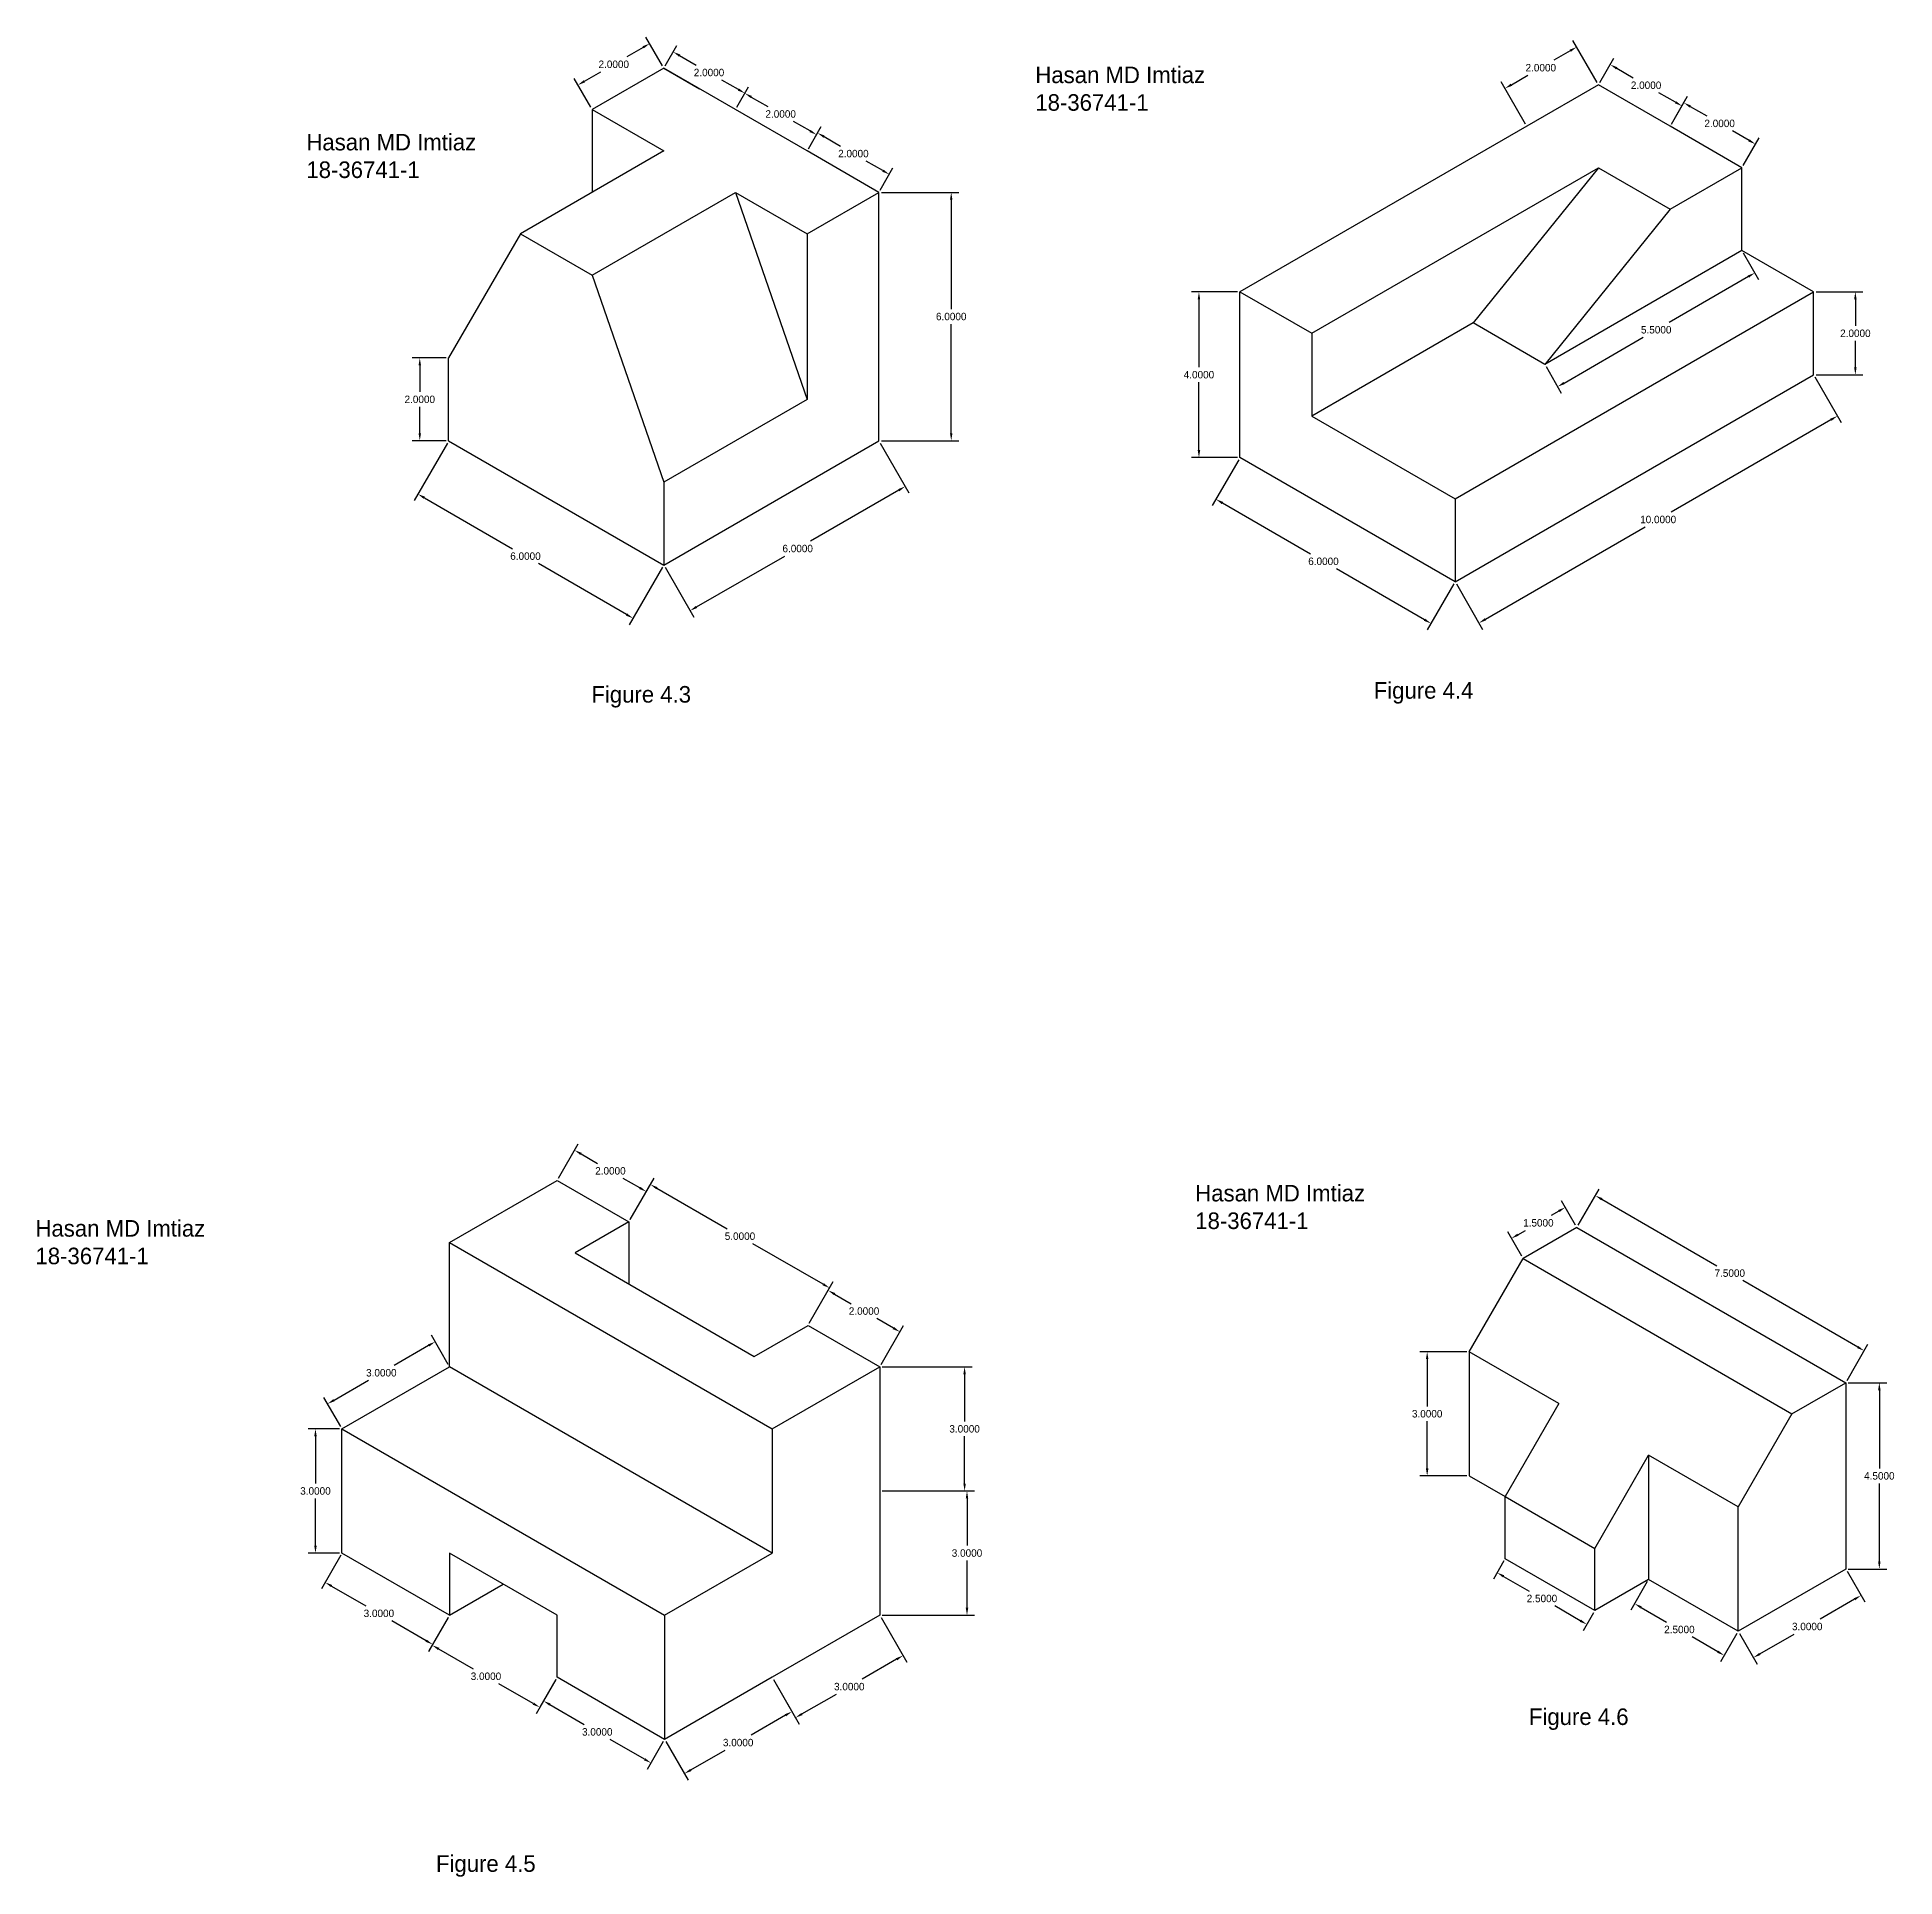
# Model space of a CAD drawing. Header units: inches. Extents: x 32 to 76.8, y -18 to 26.4.
import ezdxf

# ---------------------------------------------------------------- set-up
doc = ezdxf.new("R2010")
doc.units = ezdxf.units.IN
doc.header["$MEASUREMENT"] = 0
doc.dimstyles.get("Standard").update_dxf_attribs({"dimtxt": 0.18, "dimasz": 0.18, "dimexe": 0.18, "dimexo": 0.0625, "dimgap": 0.09, "dimtad": 0, "dimtih": 1, "dimtoh": 1, "dimdec": 4, "dimzin": 0, "dimdsep": 46, "dimtxsty": 'Standard', "dimcen": 0.09, "dimadec": 0, "dimazin": 0, "dimtfac": 1, "dimtdec": 4, "dimtofl": 0, "dimtmove": 0, "dimatfit": 3, "dimfxl": 0, "dimtolj": 1, "dimtzin": 0, "dimarcsym": 0})

# ---------------------------------------------------------------- blocks, each defined once
blk = doc.blocks.new('*D1')
at = {"color": 0, "lineweight": -2}
for p, q in [((46.591, 26.168), (46.193, 25.938)), ((47.058, 25.72), (46.657, 26.414)), ((45.326, 24.72), (44.925, 25.414)), ((45.171, 25.348), (45.569, 25.578))]:
    blk.add_line(p, q, dxfattribs=at)
at = {"color": 0}
for points in [[(46.576, 26.194), (46.606, 26.142), (46.747, 26.258)], [(45.156, 25.374), (45.186, 25.322), (45.015, 25.258)]]:
    blk.add_solid(points, dxfattribs=at)
at = {"layer": 'Defpoints', "color": 0}
for p in [(46.747, 26.258), (47.089, 25.666), (45.357, 24.666)]:
    blk.add_point(p, dxfattribs=at)
at = {"color": 0, "insert": (45.881, 25.758), "char_height": 0.18, "attachment_point": 5}
blk.add_mtext('\\A1;2.0000', dxfattribs=at)
blk = doc.blocks.new('*D2')
at = {"color": 0, "lineweight": -2}
for p, q in [((47.12, 25.72), (47.406, 26.215)), ((47.472, 25.969), (47.87, 25.739)), ((48.892, 25.149), (48.494, 25.379)), ((48.852, 24.72), (49.138, 25.215))]:
    blk.add_line(p, q, dxfattribs=at)
at = {"color": 0}
for points in [[(47.487, 25.995), (47.457, 25.943), (47.316, 26.059)], [(48.907, 25.175), (48.877, 25.123), (49.048, 25.059)]]:
    blk.add_solid(points, dxfattribs=at)
at = {"layer": 'Defpoints', "color": 0}
for p in [(47.089, 25.666), (49.048, 25.059), (48.821, 24.666)]:
    blk.add_point(p, dxfattribs=at)
at = {"color": 0, "insert": (48.182, 25.559), "char_height": 0.18, "attachment_point": 5}
blk.add_mtext('\\A1;2.0000', dxfattribs=at)
blk = doc.blocks.new('*D3')
at = {"color": 0, "lineweight": -2}
for p, q in [((48.852, 24.72), (49.137, 25.214)), ((49.203, 24.968), (49.601, 24.738)), ((50.623, 24.148), (50.225, 24.378)), ((50.584, 23.72), (50.869, 24.214))]:
    blk.add_line(p, q, dxfattribs=at)
at = {"color": 0}
for points in [[(49.218, 24.994), (49.188, 24.942), (49.047, 25.058)], [(50.638, 24.174), (50.608, 24.122), (50.779, 24.058)]]:
    blk.add_solid(points, dxfattribs=at)
at = {"layer": 'Defpoints', "color": 0}
for p in [(48.821, 24.666), (50.779, 24.058), (50.553, 23.666)]:
    blk.add_point(p, dxfattribs=at)
at = {"color": 0, "insert": (49.913, 24.558), "char_height": 0.18, "attachment_point": 5}
blk.add_mtext('\\A1;2.0000', dxfattribs=at)
blk = doc.blocks.new('*D4')
at = {"color": 0, "lineweight": -2}
for p, q in [((50.584, 23.72), (50.894, 24.257)), ((50.96, 24.011), (51.359, 23.781)), ((52.38, 23.191), (51.982, 23.421)), ((52.316, 22.72), (52.626, 23.257))]:
    blk.add_line(p, q, dxfattribs=at)
at = {"color": 0}
for points in [[(50.975, 24.037), (50.945, 23.985), (50.804, 24.101)], [(52.395, 23.217), (52.365, 23.165), (52.536, 23.101)]]:
    blk.add_solid(points, dxfattribs=at)
at = {"layer": 'Defpoints', "color": 0}
for p in [(50.553, 23.666), (52.536, 23.101), (52.285, 22.666)]:
    blk.add_point(p, dxfattribs=at)
at = {"color": 0, "insert": (51.67, 23.601), "char_height": 0.18, "attachment_point": 5}
blk.add_mtext('\\A1;2.0000', dxfattribs=at)
blk = doc.blocks.new('*D5')
at = {"color": 0, "lineweight": -2}
for p, q in [((52.347, 22.666), (54.213, 22.666)), ((54.033, 22.486), (54.033, 19.846)), ((54.033, 16.846), (54.033, 19.486)), ((52.347, 16.666), (54.213, 16.666))]:
    blk.add_line(p, q, dxfattribs=at)
at = {"color": 0}
for points in [[(54.003, 22.486), (54.063, 22.486), (54.033, 22.666)], [(54.003, 16.846), (54.063, 16.846), (54.033, 16.666)]]:
    blk.add_solid(points, dxfattribs=at)
at = {"layer": 'Defpoints', "color": 0}
for p in [(52.285, 22.666), (52.285, 16.666), (54.033, 16.666)]:
    blk.add_point(p, dxfattribs=at)
at = {"color": 0, "insert": (54.033, 19.666), "char_height": 0.18, "attachment_point": 5}
blk.add_mtext('\\A1;6.0000', dxfattribs=at)
blk = doc.blocks.new('*D6')
at = {"color": 0, "lineweight": -2}
for p, q in [((52.316, 16.612), (53.012, 15.407)), ((52.766, 15.473), (50.635, 14.243)), ((47.12, 13.612), (47.816, 12.407)), ((47.881, 12.653), (50.012, 13.883))]:
    blk.add_line(p, q, dxfattribs=at)
at = {"color": 0}
for points in [[(52.751, 15.499), (52.781, 15.447), (52.922, 15.563)], [(47.866, 12.679), (47.896, 12.627), (47.726, 12.563)]]:
    blk.add_solid(points, dxfattribs=at)
at = {"layer": 'Defpoints', "color": 0}
for p in [(52.285, 16.666), (47.089, 13.666), (47.726, 12.563)]:
    blk.add_point(p, dxfattribs=at)
at = {"color": 0, "insert": (50.324, 14.063), "char_height": 0.18, "attachment_point": 5}
blk.add_mtext('\\A1;6.0000', dxfattribs=at)
blk = doc.blocks.new('*D7')
at = {"color": 0, "lineweight": -2}
for p, q in [((41.861, 16.612), (41.06, 15.223)), ((41.305, 15.289), (43.436, 14.059)), ((46.19, 12.469), (44.059, 13.699)), ((47.058, 13.612), (46.256, 12.223))]:
    blk.add_line(p, q, dxfattribs=at)
at = {"color": 0}
for points in [[(41.32, 15.315), (41.29, 15.263), (41.15, 15.379)], [(46.205, 12.495), (46.175, 12.443), (46.346, 12.379)]]:
    blk.add_solid(points, dxfattribs=at)
at = {"layer": 'Defpoints', "color": 0}
for p in [(41.893, 16.666), (47.089, 13.666), (46.346, 12.379)]:
    blk.add_point(p, dxfattribs=at)
at = {"color": 0, "insert": (43.748, 13.879), "char_height": 0.18, "attachment_point": 5}
blk.add_mtext('\\A1;6.0000', dxfattribs=at)
blk = doc.blocks.new('*D8')
at = {"color": 0, "lineweight": -2}
for p, q in [((41.83, 18.666), (41.015, 18.666)), ((41.195, 18.486), (41.195, 17.846)), ((41.195, 16.846), (41.195, 17.486)), ((41.83, 16.666), (41.015, 16.666))]:
    blk.add_line(p, q, dxfattribs=at)
at = {"color": 0}
for points in [[(41.165, 18.486), (41.225, 18.486), (41.195, 18.666)], [(41.165, 16.846), (41.225, 16.846), (41.195, 16.666)]]:
    blk.add_solid(points, dxfattribs=at)
at = {"layer": 'Defpoints', "color": 0}
for p in [(41.893, 18.666), (41.195, 16.666), (41.893, 16.666)]:
    blk.add_point(p, dxfattribs=at)
at = {"color": 0, "insert": (41.195, 17.666), "char_height": 0.18, "attachment_point": 5}
blk.add_mtext('\\A1;2.0000', dxfattribs=at)
blk = doc.blocks.new('*D9')
at = {"color": 0, "lineweight": -2}
for p, q in [((69.7, 25.315), (70.042, 25.908)), ((70.108, 25.662), (70.506, 25.432)), ((71.528, 24.842), (71.13, 25.072)), ((71.432, 24.315), (71.774, 24.908))]:
    blk.add_line(p, q, dxfattribs=at)
at = {"color": 0}
for points in [[(70.123, 25.688), (70.093, 25.636), (69.952, 25.752)], [(71.543, 24.868), (71.513, 24.816), (71.684, 24.752)]]:
    blk.add_solid(points, dxfattribs=at)
at = {"layer": 'Defpoints', "color": 0}
for p in [(69.669, 25.261), (71.684, 24.752), (71.401, 24.261)]:
    blk.add_point(p, dxfattribs=at)
at = {"color": 0, "insert": (70.818, 25.252), "char_height": 0.18, "attachment_point": 5}
blk.add_mtext('\\A1;2.0000', dxfattribs=at)
blk = doc.blocks.new('*D10')
at = {"color": 0, "lineweight": -2}
for p, q in [((71.432, 24.315), (71.819, 24.986)), ((71.885, 24.74), (72.284, 24.51)), ((73.306, 23.92), (72.907, 24.15)), ((73.164, 23.315), (73.551, 23.986))]:
    blk.add_line(p, q, dxfattribs=at)
at = {"color": 0}
for points in [[(71.9, 24.766), (71.87, 24.714), (71.729, 24.83)], [(73.321, 23.946), (73.291, 23.894), (73.461, 23.83)]]:
    blk.add_solid(points, dxfattribs=at)
at = {"layer": 'Defpoints', "color": 0}
for p in [(71.401, 24.261), (73.461, 23.83), (73.133, 23.261)]:
    blk.add_point(p, dxfattribs=at)
at = {"color": 0, "insert": (72.595, 24.33), "char_height": 0.18, "attachment_point": 5}
blk.add_mtext('\\A1;2.0000', dxfattribs=at)
blk = doc.blocks.new('*D11')
at = {"color": 0, "lineweight": -2}
for p, q in [((68.986, 26.085), (68.587, 25.855)), ((69.637, 25.315), (69.051, 26.331)), ((67.905, 24.315), (67.319, 25.331)), ((67.565, 25.265), (67.964, 25.495))]:
    blk.add_line(p, q, dxfattribs=at)
at = {"color": 0}
for points in [[(68.971, 26.111), (69.001, 26.059), (69.141, 26.175)], [(67.55, 25.291), (67.58, 25.239), (67.409, 25.175)]]:
    blk.add_solid(points, dxfattribs=at)
at = {"layer": 'Defpoints', "color": 0}
for p in [(67.409, 25.175), (69.669, 25.261), (67.937, 24.261)]:
    blk.add_point(p, dxfattribs=at)
at = {"color": 0, "insert": (68.275, 25.675), "char_height": 0.18, "attachment_point": 5}
blk.add_mtext('\\A1;2.0000', dxfattribs=at)
blk = doc.blocks.new('*D12')
at = {"color": 0, "lineweight": -2}
for p, q in [((73.164, 21.207), (73.535, 20.565)), ((73.289, 20.631), (71.375, 19.526)), ((68.837, 18.061), (70.751, 19.166)), ((68.401, 18.457), (68.771, 17.815))]:
    blk.add_line(p, q, dxfattribs=at)
at = {"color": 0}
for points in [[(73.274, 20.657), (73.304, 20.605), (73.445, 20.721)], [(68.822, 18.087), (68.852, 18.035), (68.681, 17.971)]]:
    blk.add_solid(points, dxfattribs=at)
at = {"layer": 'Defpoints', "color": 0}
for p in [(73.133, 21.261), (73.445, 20.721), (68.37, 18.511)]:
    blk.add_point(p, dxfattribs=at)
at = {"color": 0, "insert": (71.063, 19.346), "char_height": 0.18, "attachment_point": 5}
blk.add_mtext('\\A1;5.5000', dxfattribs=at)
blk = doc.blocks.new('*D13')
at = {"color": 0, "lineweight": -2}
for p, q in [((74.896, 18.207), (75.531, 17.108)), ((75.285, 17.174), (71.422, 14.944)), ((66.936, 12.354), (70.799, 14.584)), ((66.236, 13.207), (66.87, 12.108))]:
    blk.add_line(p, q, dxfattribs=at)
at = {"color": 0}
for points in [[(75.27, 17.2), (75.3, 17.148), (75.441, 17.264)], [(66.921, 12.38), (66.951, 12.328), (66.78, 12.264)]]:
    blk.add_solid(points, dxfattribs=at)
at = {"layer": 'Defpoints', "color": 0}
for p in [(74.865, 18.261), (66.205, 13.261), (66.78, 12.264)]:
    blk.add_point(p, dxfattribs=at)
at = {"color": 0, "insert": (71.11, 14.764), "char_height": 0.18, "attachment_point": 5}
blk.add_mtext('\\A1;10.0000', dxfattribs=at)
blk = doc.blocks.new('*D14')
at = {"color": 0, "lineweight": -2}
for p, q in [((60.977, 16.207), (60.337, 15.099)), ((60.583, 15.164), (62.713, 13.934)), ((65.467, 12.344), (63.337, 13.574)), ((66.173, 13.207), (65.533, 12.099))]:
    blk.add_line(p, q, dxfattribs=at)
at = {"color": 0}
for points in [[(60.598, 15.19), (60.568, 15.138), (60.427, 15.254)], [(65.482, 12.37), (65.452, 12.318), (65.623, 12.254)]]:
    blk.add_solid(points, dxfattribs=at)
at = {"layer": 'Defpoints', "color": 0}
for p in [(61.008, 16.261), (66.205, 13.261), (65.623, 12.254)]:
    blk.add_point(p, dxfattribs=at)
at = {"color": 0, "insert": (63.025, 13.754), "char_height": 0.18, "attachment_point": 5}
blk.add_mtext('\\A1;6.0000', dxfattribs=at)
blk = doc.blocks.new('*D15')
at = {"color": 0, "lineweight": -2}
for p, q in [((60.946, 20.261), (59.837, 20.261)), ((60.017, 20.081), (60.017, 18.441)), ((60.017, 16.441), (60.017, 18.081)), ((60.946, 16.261), (59.837, 16.261))]:
    blk.add_line(p, q, dxfattribs=at)
at = {"color": 0}
for points in [[(59.987, 20.081), (60.047, 20.081), (60.017, 20.261)], [(59.987, 16.441), (60.047, 16.441), (60.017, 16.261)]]:
    blk.add_solid(points, dxfattribs=at)
at = {"layer": 'Defpoints', "color": 0}
for p in [(61.008, 20.261), (60.017, 16.261), (61.008, 16.261)]:
    blk.add_point(p, dxfattribs=at)
at = {"color": 0, "insert": (60.017, 18.261), "char_height": 0.18, "attachment_point": 5}
blk.add_mtext('\\A1;4.0000', dxfattribs=at)
blk = doc.blocks.new('*D16')
at = {"color": 0, "lineweight": -2}
for p, q in [((74.927, 20.261), (76.054, 20.261)), ((75.874, 20.081), (75.874, 19.441)), ((75.874, 18.441), (75.874, 19.081)), ((74.927, 18.261), (76.054, 18.261))]:
    blk.add_line(p, q, dxfattribs=at)
at = {"color": 0}
for points in [[(75.844, 20.081), (75.904, 20.081), (75.874, 20.261)], [(75.844, 18.441), (75.904, 18.441), (75.874, 18.261)]]:
    blk.add_solid(points, dxfattribs=at)
at = {"layer": 'Defpoints', "color": 0}
for p in [(74.865, 20.261), (74.865, 18.261), (75.874, 18.261)]:
    blk.add_point(p, dxfattribs=at)
at = {"color": 0, "insert": (75.874, 19.261), "char_height": 0.18, "attachment_point": 5}
blk.add_mtext('\\A1;2.0000', dxfattribs=at)
blk = doc.blocks.new('*D17')
at = {"color": 0, "lineweight": -2}
for p, q in [((44.543, -1.144), (45.024, -0.311)), ((45.09, -0.557), (45.488, -0.787)), ((46.51, -1.377), (46.112, -1.147)), ((46.275, -2.144), (46.756, -1.311))]:
    blk.add_line(p, q, dxfattribs=at)
at = {"color": 0}
for points in [[(45.105, -0.531), (45.075, -0.583), (44.934, -0.467)], [(46.525, -1.351), (46.495, -1.403), (46.666, -1.467)]]:
    blk.add_solid(points, dxfattribs=at)
at = {"layer": 'Defpoints', "color": 0}
for p in [(44.512, -1.198), (46.666, -1.467), (46.244, -2.198)]:
    blk.add_point(p, dxfattribs=at)
at = {"color": 0, "insert": (45.8, -0.967), "char_height": 0.18, "attachment_point": 5}
blk.add_mtext('\\A1;2.0000', dxfattribs=at)
blk = doc.blocks.new('*D18')
at = {"color": 0, "lineweight": -2}
for p, q in [((46.275, -2.144), (46.855, -1.14)), ((46.921, -1.385), (48.618, -2.365)), ((50.939, -3.705), (49.242, -2.725)), ((50.605, -4.644), (51.185, -3.64))]:
    blk.add_line(p, q, dxfattribs=at)
at = {"color": 0}
for points in [[(46.936, -1.359), (46.906, -1.411), (46.765, -1.295)], [(50.954, -3.679), (50.924, -3.731), (51.095, -3.795)]]:
    blk.add_solid(points, dxfattribs=at)
at = {"layer": 'Defpoints', "color": 0}
for p in [(46.244, -2.198), (51.095, -3.795), (50.574, -4.698)]:
    blk.add_point(p, dxfattribs=at)
at = {"color": 0, "insert": (48.93, -2.545), "char_height": 0.18, "attachment_point": 5}
blk.add_mtext('\\A1;5.0000', dxfattribs=at)
blk = doc.blocks.new('*D19')
at = {"color": 0, "lineweight": -2}
for p, q in [((50.605, -4.644), (51.151, -3.698)), ((51.217, -3.944), (51.615, -4.174)), ((52.637, -4.764), (52.239, -4.534)), ((52.337, -5.644), (52.883, -4.698))]:
    blk.add_line(p, q, dxfattribs=at)
at = {"color": 0}
for points in [[(51.232, -3.918), (51.202, -3.97), (51.061, -3.854)], [(52.652, -4.738), (52.622, -4.79), (52.793, -4.854)]]:
    blk.add_solid(points, dxfattribs=at)
at = {"layer": 'Defpoints', "color": 0}
for p in [(51.061, -3.854), (50.574, -4.698), (52.306, -5.698)]:
    blk.add_point(p, dxfattribs=at)
at = {"color": 0, "insert": (51.927, -4.354), "char_height": 0.18, "attachment_point": 5}
blk.add_mtext('\\A1;2.0000', dxfattribs=at)
blk = doc.blocks.new('*D20')
at = {"color": 0, "lineweight": -2}
for p, q in [((52.368, -5.698), (54.536, -5.698)), ((54.356, -5.878), (54.356, -7.018)), ((54.356, -8.518), (54.356, -7.378)), ((52.368, -8.698), (54.536, -8.698))]:
    blk.add_line(p, q, dxfattribs=at)
at = {"color": 0}
for points in [[(54.326, -5.878), (54.386, -5.878), (54.356, -5.698)], [(54.326, -8.518), (54.386, -8.518), (54.356, -8.698)]]:
    blk.add_solid(points, dxfattribs=at)
at = {"layer": 'Defpoints', "color": 0}
for p in [(52.306, -5.698), (52.306, -8.698), (54.356, -8.698)]:
    blk.add_point(p, dxfattribs=at)
at = {"color": 0, "insert": (54.356, -7.198), "char_height": 0.18, "attachment_point": 5}
blk.add_mtext('\\A1;3.0000', dxfattribs=at)
blk = doc.blocks.new('*D21')
at = {"color": 0, "lineweight": -2}
for p, q in [((52.368, -8.698), (54.594, -8.698)), ((54.414, -8.878), (54.414, -10.018)), ((54.414, -11.518), (54.414, -10.378)), ((52.368, -11.698), (54.594, -11.698))]:
    blk.add_line(p, q, dxfattribs=at)
at = {"color": 0}
for points in [[(54.384, -8.878), (54.444, -8.878), (54.414, -8.698)], [(54.384, -11.518), (54.444, -11.518), (54.414, -11.698)]]:
    blk.add_solid(points, dxfattribs=at)
at = {"layer": 'Defpoints', "color": 0}
for p in [(52.306, -8.698), (54.414, -8.698), (52.306, -11.698)]:
    blk.add_point(p, dxfattribs=at)
at = {"color": 0, "insert": (54.414, -10.198), "char_height": 0.18, "attachment_point": 5}
blk.add_mtext('\\A1;3.0000', dxfattribs=at)
blk = doc.blocks.new('*D22')
at = {"color": 0, "lineweight": -2}
for p, q in [((52.337, -11.752), (52.959, -12.829)), ((52.713, -12.763), (51.881, -13.243)), ((49.739, -13.252), (50.361, -14.329)), ((50.427, -14.083), (51.258, -13.603))]:
    blk.add_line(p, q, dxfattribs=at)
at = {"color": 0}
for points in [[(52.698, -12.737), (52.728, -12.789), (52.869, -12.673)], [(50.412, -14.057), (50.442, -14.109), (50.271, -14.173)]]:
    blk.add_solid(points, dxfattribs=at)
at = {"layer": 'Defpoints', "color": 0}
for p in [(52.306, -11.698), (49.708, -13.198), (50.271, -14.173)]:
    blk.add_point(p, dxfattribs=at)
at = {"color": 0, "insert": (51.57, -13.423), "char_height": 0.18, "attachment_point": 5}
blk.add_mtext('\\A1;3.0000', dxfattribs=at)
blk = doc.blocks.new('*D23')
at = {"color": 0, "lineweight": -2}
for p, q in [((49.739, -13.252), (50.275, -14.18)), ((50.029, -14.115), (49.198, -14.595)), ((47.141, -14.752), (47.677, -15.68)), ((47.743, -15.435), (48.574, -14.955))]:
    blk.add_line(p, q, dxfattribs=at)
at = {"color": 0}
for points in [[(50.014, -14.089), (50.044, -14.141), (50.185, -14.025)], [(47.728, -15.409), (47.758, -15.461), (47.587, -15.525)]]:
    blk.add_solid(points, dxfattribs=at)
at = {"layer": 'Defpoints', "color": 0}
for p in [(49.708, -13.198), (47.11, -14.698), (47.587, -15.525)]:
    blk.add_point(p, dxfattribs=at)
at = {"color": 0, "insert": (48.886, -14.775), "char_height": 0.18, "attachment_point": 5}
blk.add_mtext('\\A1;3.0000', dxfattribs=at)
blk = doc.blocks.new('*D24')
at = {"color": 0, "lineweight": -2}
for p, q in [((44.48, -13.252), (44.093, -13.923)), ((44.339, -13.857), (45.17, -14.337)), ((46.625, -15.177), (45.794, -14.697)), ((47.078, -14.752), (46.691, -15.423))]:
    blk.add_line(p, q, dxfattribs=at)
at = {"color": 0}
for points in [[(44.354, -13.831), (44.324, -13.883), (44.183, -13.767)], [(46.64, -15.151), (46.61, -15.203), (46.781, -15.267)]]:
    blk.add_solid(points, dxfattribs=at)
at = {"layer": 'Defpoints', "color": 0}
for p in [(44.512, -13.198), (47.11, -14.698), (46.781, -15.267)]:
    blk.add_point(p, dxfattribs=at)
at = {"color": 0, "insert": (45.482, -14.517), "char_height": 0.18, "attachment_point": 5}
blk.add_mtext('\\A1;3.0000', dxfattribs=at)
blk = doc.blocks.new('*D25')
at = {"color": 0, "lineweight": -2}
for p, q in [((41.882, -11.752), (41.405, -12.579)), ((41.651, -12.513), (42.482, -12.993)), ((43.937, -13.833), (43.106, -13.353)), ((44.48, -13.252), (44.003, -14.079))]:
    blk.add_line(p, q, dxfattribs=at)
at = {"color": 0}
for points in [[(41.666, -12.487), (41.636, -12.539), (41.495, -12.423)], [(43.952, -13.807), (43.922, -13.859), (44.093, -13.923)]]:
    blk.add_solid(points, dxfattribs=at)
at = {"layer": 'Defpoints', "color": 0}
for p in [(41.914, -11.698), (44.512, -13.198), (44.093, -13.923)]:
    blk.add_point(p, dxfattribs=at)
at = {"color": 0, "insert": (42.794, -13.173), "char_height": 0.18, "attachment_point": 5}
blk.add_mtext('\\A1;3.0000', dxfattribs=at)
blk = doc.blocks.new('*D26')
at = {"color": 0, "lineweight": -2}
for p, q in [((39.284, -10.252), (38.818, -11.059)), ((39.064, -10.994), (39.895, -11.474)), ((41.35, -12.314), (40.519, -11.834)), ((41.882, -11.752), (41.416, -12.559))]:
    blk.add_line(p, q, dxfattribs=at)
at = {"color": 0}
for points in [[(39.079, -10.968), (39.049, -11.02), (38.908, -10.904)], [(41.365, -12.288), (41.335, -12.34), (41.506, -12.404)]]:
    blk.add_solid(points, dxfattribs=at)
at = {"layer": 'Defpoints', "color": 0}
for p in [(39.315, -10.198), (41.914, -11.698), (41.506, -12.404)]:
    blk.add_point(p, dxfattribs=at)
at = {"color": 0, "insert": (40.207, -11.654), "char_height": 0.18, "attachment_point": 5}
blk.add_mtext('\\A1;3.0000', dxfattribs=at)
blk = doc.blocks.new('*D27')
at = {"color": 0, "lineweight": -2}
for p, q in [((39.253, -7.198), (38.495, -7.198)), ((38.675, -7.378), (38.675, -8.518)), ((38.675, -10.018), (38.675, -8.878)), ((39.253, -10.198), (38.495, -10.198))]:
    blk.add_line(p, q, dxfattribs=at)
at = {"color": 0}
for points in [[(38.645, -7.378), (38.705, -7.378), (38.675, -7.198)], [(38.645, -10.018), (38.705, -10.018), (38.675, -10.198)]]:
    blk.add_solid(points, dxfattribs=at)
at = {"layer": 'Defpoints', "color": 0}
for p in [(39.315, -7.198), (38.675, -10.198), (39.315, -10.198)]:
    blk.add_point(p, dxfattribs=at)
at = {"color": 0, "insert": (38.675, -8.698), "char_height": 0.18, "attachment_point": 5}
blk.add_mtext('\\A1;3.0000', dxfattribs=at)
blk = doc.blocks.new('*D28')
at = {"color": 0, "lineweight": -2}
for p, q in [((41.409, -5.184), (40.577, -5.664)), ((41.882, -5.644), (41.475, -4.938)), ((39.123, -6.504), (39.954, -6.024)), ((39.284, -7.144), (38.877, -6.438))]:
    blk.add_line(p, q, dxfattribs=at)
at = {"color": 0}
for points in [[(41.394, -5.158), (41.424, -5.21), (41.565, -5.094)], [(39.108, -6.478), (39.138, -6.53), (38.967, -6.594)]]:
    blk.add_solid(points, dxfattribs=at)
at = {"layer": 'Defpoints', "color": 0}
for p in [(41.565, -5.094), (41.914, -5.698), (39.315, -7.198)]:
    blk.add_point(p, dxfattribs=at)
at = {"color": 0, "insert": (40.266, -5.844), "char_height": 0.18, "attachment_point": 5}
blk.add_mtext('\\A1;3.0000', dxfattribs=at)
blk = doc.blocks.new('*D29')
at = {"color": 0, "lineweight": -2}
for p, q in [((69.115, -2.28), (68.776, -1.692)), ((68.71, -1.938), (68.528, -2.043)), ((67.816, -3.03), (67.476, -2.442)), ((67.722, -2.508), (67.904, -2.403))]:
    blk.add_line(p, q, dxfattribs=at)
at = {"color": 0}
for points in [[(68.695, -1.912), (68.725, -1.964), (68.866, -1.848)], [(67.707, -2.482), (67.737, -2.534), (67.566, -2.598)]]:
    blk.add_solid(points, dxfattribs=at)
at = {"layer": 'Defpoints', "color": 0}
for p in [(68.866, -1.848), (69.146, -2.334), (67.847, -3.084)]:
    blk.add_point(p, dxfattribs=at)
at = {"color": 0, "insert": (68.216, -2.223), "char_height": 0.18, "attachment_point": 5}
blk.add_mtext('\\A1;1.5000', dxfattribs=at)
blk = doc.blocks.new('*D30')
at = {"color": 0, "lineweight": -2}
for p, q in [((69.178, -2.28), (69.682, -1.406)), ((69.748, -1.652), (72.528, -3.257)), ((75.932, -5.222), (73.152, -3.617)), ((75.673, -6.03), (76.177, -5.156))]:
    blk.add_line(p, q, dxfattribs=at)
at = {"color": 0}
for points in [[(69.763, -1.626), (69.733, -1.678), (69.592, -1.562)], [(75.947, -5.196), (75.917, -5.248), (76.087, -5.312)]]:
    blk.add_solid(points, dxfattribs=at)
at = {"layer": 'Defpoints', "color": 0}
for p in [(69.146, -2.334), (76.087, -5.312), (75.642, -6.084)]:
    blk.add_point(p, dxfattribs=at)
at = {"color": 0, "insert": (72.84, -3.437), "char_height": 0.18, "attachment_point": 5}
blk.add_mtext('\\A1;7.5000', dxfattribs=at)
blk = doc.blocks.new('*D31')
at = {"color": 0, "lineweight": -2}
for p, q in [((75.704, -6.084), (76.633, -6.084)), ((76.453, -6.264), (76.453, -8.154)), ((76.453, -10.404), (76.453, -8.514)), ((75.704, -10.584), (76.633, -10.584))]:
    blk.add_line(p, q, dxfattribs=at)
at = {"color": 0}
for points in [[(76.423, -6.264), (76.483, -6.264), (76.453, -6.084)], [(76.423, -10.404), (76.483, -10.404), (76.453, -10.584)]]:
    blk.add_solid(points, dxfattribs=at)
at = {"layer": 'Defpoints', "color": 0}
for p in [(75.642, -6.084), (75.642, -10.584), (76.453, -10.584)]:
    blk.add_point(p, dxfattribs=at)
at = {"color": 0, "insert": (76.453, -8.334), "char_height": 0.18, "attachment_point": 5}
blk.add_mtext('\\A1;4.5000', dxfattribs=at)
blk = doc.blocks.new('*D32')
at = {"color": 0, "lineweight": -2}
for p, q in [((75.673, -10.638), (76.1, -11.378)), ((75.854, -11.312), (75.023, -11.792)), ((73.075, -12.138), (73.502, -12.878)), ((73.568, -12.632), (74.399, -12.152))]:
    blk.add_line(p, q, dxfattribs=at)
at = {"color": 0}
for points in [[(75.839, -11.287), (75.869, -11.338), (76.01, -11.222)], [(73.553, -12.607), (73.583, -12.658), (73.412, -12.722)]]:
    blk.add_solid(points, dxfattribs=at)
at = {"layer": 'Defpoints', "color": 0}
for p in [(75.642, -10.584), (76.01, -11.222), (73.043, -12.084)]:
    blk.add_point(p, dxfattribs=at)
at = {"color": 0, "insert": (74.711, -11.972), "char_height": 0.18, "attachment_point": 5}
blk.add_mtext('\\A1;3.0000', dxfattribs=at)
blk = doc.blocks.new('*D33')
at = {"color": 0, "lineweight": -2}
for p, q in [((70.847, -10.888), (70.451, -11.575)), ((70.697, -11.509), (71.311, -11.864)), ((72.55, -12.579), (71.935, -12.224)), ((73.012, -12.138), (72.616, -12.825))]:
    blk.add_line(p, q, dxfattribs=at)
at = {"color": 0}
for points in [[(70.712, -11.483), (70.682, -11.535), (70.541, -11.419)], [(72.565, -12.553), (72.535, -12.605), (72.706, -12.669)]]:
    blk.add_solid(points, dxfattribs=at)
at = {"layer": 'Defpoints', "color": 0}
for p in [(70.878, -10.834), (70.541, -11.419), (73.043, -12.084)]:
    blk.add_point(p, dxfattribs=at)
at = {"color": 0, "insert": (71.623, -12.044), "char_height": 0.18, "attachment_point": 5}
blk.add_mtext('\\A1;2.5000', dxfattribs=at)
blk = doc.blocks.new('*D34')
at = {"color": 0, "lineweight": -2}
for p, q in [((67.383, -10.388), (67.131, -10.826)), ((67.376, -10.76), (67.991, -11.115)), ((69.23, -11.83), (68.615, -11.475)), ((69.548, -11.638), (69.296, -12.076))]:
    blk.add_line(p, q, dxfattribs=at)
at = {"color": 0}
for points in [[(67.391, -10.734), (67.361, -10.786), (67.221, -10.67)], [(69.245, -11.804), (69.215, -11.856), (69.386, -11.92)]]:
    blk.add_solid(points, dxfattribs=at)
at = {"layer": 'Defpoints', "color": 0}
for p in [(67.221, -10.67), (67.414, -10.334), (69.579, -11.584)]:
    blk.add_point(p, dxfattribs=at)
at = {"color": 0, "insert": (68.303, -11.295), "char_height": 0.18, "attachment_point": 5}
blk.add_mtext('\\A1;2.5000', dxfattribs=at)
blk = doc.blocks.new('*D35')
at = {"color": 0, "lineweight": -2}
for p, q in [((66.486, -5.334), (65.35, -5.334)), ((65.53, -5.514), (65.53, -6.654)), ((65.53, -8.154), (65.53, -7.014)), ((66.486, -8.334), (65.35, -8.334))]:
    blk.add_line(p, q, dxfattribs=at)
at = {"color": 0}
for points in [[(65.5, -5.514), (65.56, -5.514), (65.53, -5.334)], [(65.5, -8.154), (65.56, -8.154), (65.53, -8.334)]]:
    blk.add_solid(points, dxfattribs=at)
at = {"layer": 'Defpoints', "color": 0}
for p in [(66.548, -5.334), (65.53, -8.334), (66.548, -8.334)]:
    blk.add_point(p, dxfattribs=at)
at = {"color": 0, "insert": (65.53, -6.834), "char_height": 0.18, "attachment_point": 5}
blk.add_mtext('\\A1;3.0000', dxfattribs=at)

msp = doc.modelspace()

# ---------------------------------------------------------------- linework, layer by layer
for p, q in [((47.08882, 25.66571), (45.35677, 24.66571)), ((48.82087, 24.66571), (47.08882, 25.66571)), ((47.08882, 25.66571), (47.95485, 25.16571)), ((69.66874, 25.26134), (67.93669, 24.26134)), ((71.40079, 24.26134), (69.66874, 25.26134)), ((45.35677, 24.66571), (47.08882, 23.66571)), ((45.35677, 24.66571), (45.35677, 22.66571)), ((50.55292, 23.66571), (48.82087, 24.66571)), ((67.93669, 24.26134), (61.00848, 20.26134)), ((73.13284, 23.26134), (71.40079, 24.26134)), ((47.08882, 23.66571), (43.62472, 21.66571)), ((52.28498, 22.66571), (50.55292, 23.66571)), ((62.74053, 19.26134), (69.66874, 23.26134)), ((69.66874, 23.26134), (66.63765, 19.51134)), ((69.66874, 23.26134), (71.40079, 22.26134)), ((71.40079, 22.26134), (73.13284, 23.26134)), ((73.13284, 21.26134), (73.13284, 23.26134)), ((45.35677, 20.66571), (48.82087, 22.66571)), ((48.82087, 22.66571), (50.55292, 21.66571)), ((48.82087, 22.66571), (50.55292, 17.66571)), ((50.55292, 21.66571), (52.28498, 22.66571)), ((52.28498, 16.66571), (52.28498, 22.66571)), ((71.40079, 22.26134), (68.3697, 18.51134)), ((43.62472, 21.66571), (41.89267, 18.66571)), ((43.62472, 21.66571), (45.35677, 20.66571)), ((50.55292, 21.66571), (50.55292, 17.66571)), ((73.13284, 21.26134), (68.3697, 18.51134)), ((74.86489, 20.26134), (73.13284, 21.26134)), ((45.35677, 20.66571), (47.08882, 15.66571)), ((61.00848, 20.26134), (62.74053, 19.26134)), ((61.00848, 16.26134), (61.00848, 20.26134)), ((66.20463, 15.26134), (74.86489, 20.26134)), ((74.86489, 18.26134), (74.86489, 20.26134)), ((66.63765, 19.51134), (62.74053, 17.26134)), ((68.3697, 18.51134), (66.63765, 19.51134)), ((62.74053, 19.26134), (62.74053, 17.26134)), ((41.89267, 16.66571), (41.89267, 18.66571)), ((66.20463, 13.26134), (74.86489, 18.26134)), ((50.55292, 17.66571), (47.08882, 15.66571)), ((62.74053, 17.26134), (66.20463, 15.26134)), ((41.89267, 16.66571), (47.08882, 13.66571)), ((47.08882, 13.66571), (52.28498, 16.66571)), ((66.20463, 13.26134), (61.00848, 16.26134)), ((47.08882, 15.66571), (47.08882, 13.66571)), ((66.20463, 15.26134), (66.20463, 13.26134)), ((41.91355, -2.69783), (44.51162, -1.19783)), ((44.51162, -1.19783), (46.24367, -2.19783)), ((46.24367, -2.19783), (44.94464, -2.94783)), ((46.24367, -2.19783), (46.24667, -3.69957)), ((69.14635, -2.3341), (67.84731, -3.0841)), ((69.14635, -2.3341), (75.64154, -6.0841)), ((41.91355, -5.69783), (41.91355, -2.69783)), ((41.91355, -2.69783), (49.70778, -7.19783)), ((44.94464, -2.94783), (49.27476, -5.44783)), ((66.54827, -5.3341), (67.84731, -3.0841)), ((67.84731, -3.0841), (74.3425, -6.8341)), ((49.27476, -5.44783), (50.5738, -4.69783)), ((50.5738, -4.69783), (52.30585, -5.69783)), ((68.71334, -6.5841), (66.54827, -5.3341)), ((66.54827, -5.3341), (66.54827, -8.3341)), ((39.31547, -7.19783), (41.91355, -5.69783)), ((49.70778, -10.19783), (41.91355, -5.69783)), ((49.70778, -7.19783), (52.30585, -5.69783)), ((52.30585, -5.69783), (52.30585, -8.69783)), ((74.3425, -6.8341), (75.64154, -6.0841)), ((75.64154, -6.0841), (75.64154, -10.5841)), ((68.71334, -6.5841), (67.4143, -8.8341)), ((74.3425, -6.8341), (73.04346, -9.0841)), ((39.31547, -10.19783), (39.31547, -7.19783)), ((39.31547, -7.19783), (47.1097, -11.69783)), ((49.70778, -7.19783), (49.70778, -10.19783)), ((69.57936, -10.0841), (70.8784, -7.8341)), ((73.04346, -9.0841), (70.8784, -7.8341)), ((70.8784, -7.8341), (70.8784, -10.8341)), ((66.54827, -8.3341), (67.4143, -8.8341)), ((52.30585, -8.69783), (52.30585, -11.69783)), ((67.4143, -10.3341), (67.4143, -8.8341)), ((67.4143, -8.8341), (69.57936, -10.0841)), ((73.04346, -12.0841), (73.04346, -9.0841)), ((41.91355, -11.69783), (39.31547, -10.19783)), ((44.51162, -11.69783), (41.91355, -10.19783)), ((41.91355, -10.19783), (41.91355, -11.69783)), ((47.1097, -11.69783), (49.70778, -10.19783)), ((69.57936, -11.5841), (69.57936, -10.0841)), ((69.57936, -11.5841), (67.4143, -10.3341)), ((75.64154, -10.5841), (73.04346, -12.0841)), ((41.91355, -11.69783), (43.21259, -10.94783)), ((70.8784, -10.8341), (69.57936, -11.5841)), ((73.04346, -12.0841), (70.8784, -10.8341)), ((44.51162, -13.19783), (44.51162, -11.69783)), ((47.1097, -11.69783), (47.1097, -14.69783)), ((52.30585, -11.69783), (49.70778, -13.19783)), ((47.1097, -14.69783), (44.51162, -13.19783)), ((49.70778, -13.19783), (47.1097, -14.69783))]:
    msp.add_line(p, q)

# ---------------------------------------------------------------- texts
at = {"char_height": 0.4, "attachment_point": 1}
for s, insert, width in [('Hasan MD Imtiaz\\P18-36741-1', (56.06439, 25.70352), 8.274706), ('Hasan MD Imtiaz\\P18-36741-1', (38.45559, 24.07902), 4.6618839), ('Figure 4.4', (64.2386, 10.83662), 7.9061968), ('Figure 4.3', (45.34008, 10.74218), 6.4568335), ('Hasan MD Imtiaz\\P18-36741-1', (59.92769, -1.30474), 6.8677075), ('Hasan MD Imtiaz\\P18-36741-1', (31.91123, -2.15501), 7.407172), ('Figure 4.6', (67.98787, -13.9496), 7.8307071), ('Figure 4.5', (41.58605, -17.49613), 7.8660234)]:
    msp.add_mtext(s, dxfattribs=dict(at, insert=insert, width=width))

# ---------------------------------------------------------------- dimensions: what is measured, and where the dimension line sits
for p1, p2, distance, picture, middle in [((45.35677, 24.66571), (47.08882, 25.66571), 0.6838, '*D1', (45.8809, 25.7579)), ((47.08882, 25.66571), (48.82087, 24.66571), 0.45454, '*D2', (48.18212, 25.55935)), ((69.66874, 25.26134), (67.93669, 24.26134), -1.05463, '*D11', (68.27539, 25.67468)), ((69.66874, 25.26134), (71.40079, 24.26134), 0.56627, '*D9', (70.8179, 25.25175)), ((48.82087, 24.66571), (50.55292, 23.66571), 0.45263, '*D3', (49.91321, 24.5577)), ((71.40079, 24.26134), (73.13284, 23.26134), 0.65718, '*D10', (72.5954, 24.33048)), ((50.55292, 23.66571), (52.28498, 22.66571), 0.50278, '*D4', (51.67034, 23.60113)), ((52.28498, 22.66571), (52.28498, 16.66571), 1.74757, '*D5', (54.03254, 19.66571)), ((68.3697, 18.51134), (73.13284, 21.26134), -0.62357, '*D12', (71.06305, 19.34632)), ((61.00848, 20.26134), (61.00848, 16.26134), -0.99099, '*D15', (60.01749, 18.26134)), ((74.86489, 20.26134), (74.86489, 18.26134), 1.00877, '*D16', (75.87366, 19.26134)), ((41.89267, 18.66571), (41.89267, 16.66571), -0.69806, '*D8', (41.19461, 17.66571)), ((74.86489, 18.26134), (66.20463, 13.26134), 1.15139, '*D13', (71.11046, 14.76421)), ((41.89267, 16.66571), (47.08882, 13.66571), -1.48623, '*D7', (43.74763, 13.8786)), ((52.28498, 16.66571), (47.08882, 13.66571), 1.27345, '*D6', (50.32362, 14.06287)), ((61.00848, 16.26134), (66.20463, 13.26134), -1.16271, '*D14', (63.0252, 13.7544)), ((44.51162, -1.19783), (46.24367, -2.19783), 0.84443, '*D17', (45.79986, -0.96654)), ((46.24367, -2.19783), (50.5738, -4.69783), 1.04199, '*D18', (48.92973, -2.54544)), ((67.84731, -3.0841), (69.14635, -2.3341), 0.56164, '*D29', (68.21601, -2.2227)), ((69.14635, -2.3341), (75.64154, -6.0841), 0.89186, '*D30', (72.83987, -3.43673)), ((52.30585, -5.69783), (50.5738, -4.69783), -0.97475, '*D19', (51.9272, -4.35368)), ((39.31547, -7.19783), (41.91355, -5.69783), 0.69764, '*D28', (40.26569, -5.84366)), ((66.54827, -5.3341), (66.54827, -8.3341), -1.01791, '*D35', (65.53036, -6.8341)), ((52.30585, -5.69783), (52.30585, -8.69783), 2.05004, '*D20', (54.35589, -7.19783)), ((75.64154, -6.0841), (75.64154, -10.5841), 0.81126, '*D31', (76.4528, -8.3341)), ((39.31547, -7.19783), (39.31547, -10.19783), -0.64062, '*D27', (38.67485, -8.69783)), ((52.30585, -11.69783), (52.30585, -8.69783), -2.10855, '*D21', (54.4144, -10.19783)), ((39.31547, -10.19783), (41.91355, -11.69783), -0.8149, '*D26', (40.20706, -11.65356)), ((69.57936, -11.5841), (67.4143, -10.3341), 0.38747, '*D34', (68.3031, -11.29466)), ((73.04346, -12.0841), (75.64154, -10.5841), -0.73714, '*D32', (74.71107, -11.97248)), ((73.04346, -12.0841), (70.8784, -10.8341), 0.67553, '*D33', (71.62317, -12.04412)), ((41.91355, -11.69783), (44.51162, -13.19783), -0.83753, '*D25', (42.79382, -13.17316)), ((52.30585, -11.69783), (49.70778, -13.19783), 1.1258, '*D22', (51.56971, -13.4228)), ((44.51162, -13.19783), (47.1097, -14.69783), -0.65753, '*D24', (45.48189, -14.51728)), ((49.70778, -13.19783), (47.1097, -14.69783), 0.95467, '*D23', (48.88607, -14.7746))]:
    dim = msp.add_aligned_dim(p1=p1, p2=p2, distance=distance, dimstyle='Standard')
    dim.commit()
    dim.dimension.update_dxf_attribs({"geometry": picture, "text_midpoint": middle})

doc.saveas('drawing.dxf')
